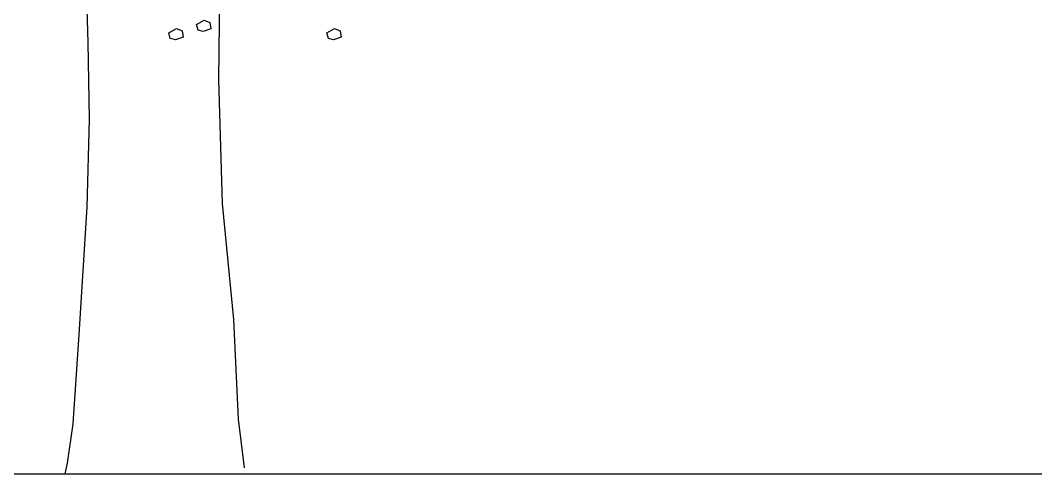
# Model space of a CAD drawing. Header units: millimetres. Extents: x 454 to 24074, y 929 to 15016.
# Drawn here: x 8961 to 9872, y 11147 to 11554 of the extents above; entities that cross this region are included whole.
import ezdxf

# ---------------------------------------------------------------- set-up
doc = ezdxf.new("R2010")
doc.units = ezdxf.units.MM
doc.layers.add('cadblocksdwg.com', color=255, linetype='Continuous')

# ---------------------------------------------------------------- blocks, each defined once
blk = doc.blocks.new('Trees side 06_cad-block.com')
at = {"color": 0}
for points in [[(36.7, 896.5), (40.8, 758), (42.8, 623.5), (38.7, 468.6), (24.5, 244.5), (14.3, 87.6), (4.1, 18.3), (0, 0)], [(316, 10.2), (305.8, 95.8), (297.6, 271), (277.2, 474.8), (271.1, 692.8), (273.1, 892.4)]]:
    blk.add_lwpolyline(points, dxfattribs=at)
for points in [[(231.5, 789.6), (245.3, 797.1), (255, 793.1), (256.8, 782.2), (243.6, 777.6), (234.4, 779.9)], [(182.8, 775), (196.5, 782.5), (206.3, 778.4), (208, 767.6), (194.8, 763), (185.6, 765.3)], [(460.8, 775), (474.6, 782.5), (484.3, 778.4), (486, 767.6), (472.9, 763), (463.7, 765.3)]]:
    blk.add_lwpolyline(points, close=True, dxfattribs=at)

msp = doc.modelspace()

# ---------------------------------------------------------------- linework, layer by layer
msp.add_lwpolyline([(671.11, 11147.14), (23739, 11147.14)])

# ---------------------------------------------------------------- block references
at = {"layer": 'cadblocksdwg.com', "xscale": 0.5103099452236204, "yscale": 0.5103099452236204, "zscale": 0.5103099452236204}
msp.add_blockref('Trees side 06_cad-block.com', (9000.58, 11147.14), dxfattribs=at)

doc.saveas('drawing.dxf')
